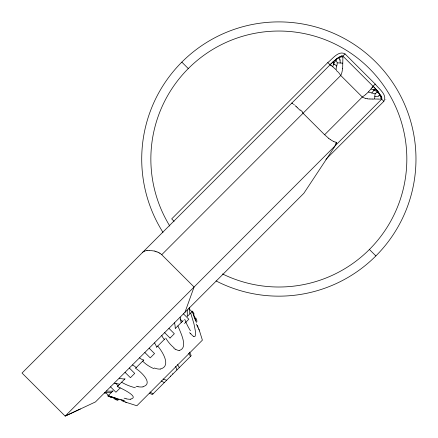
<?xml version="1.0" encoding="UTF-8"?>
<svg xmlns="http://www.w3.org/2000/svg" width="438" height="438" viewBox="0 0 438 438"><rect width="100%" height="100%" fill="white"/><g stroke="black" fill="none" stroke-linecap="round" stroke-linejoin="round"><path stroke-width="0.66" d="M375.437 93.447C373.844 95.15 376.417 100.379 372.185 99.021M342.932 56.869L342.916 57.208L341.635 56.825M342.888 57.602L342.746 64.704M342.664 68.678L342.746 65.114M335.76 59.59A2.425 0.482 55.4 0 0 335.798 59.869A2.278 0.454 55.4 0 0 336.083 60.559A4.676 0.925 55.4 0 0 337.183 62.349C337.84 66.111 333.597 69.5 338.437 72.33M335.722 69.434L332.749 66.757L333.504 64.216M184.956 312.327L194.078 287.021L161.737 254.719A7.725 5.125 45 0 0 159.974 253.334M335.163 142.054L335.858 142.251A7.167 6.209 45.3 0 0 336.729 142.416L334.435 147.02L303.863 193.273L95.446 401.947L65.158 416.1L22.026 373.039L333.521 61.386M334.063 62.93L333.794 63.472L333.006 62.42M336.729 142.41L335.738 143.943M372.776 86.729L373.066 86.253L342.888 56.091L341.881 55.916A3.499 3.433 -23.5 0 0 341.476 56.004L340.961 56.195A8.525 8.431 -24.6 0 0 340.633 56.332L337.419 58.276L333.564 61.347M365.467 94.712L368.363 91.996L371.791 92.982L373.428 90.934M372.24 87.49L368.363 91.996M371.041 89.023L373.576 89.779M325.888 159.361L383.858 101.32C387.696 94.871 378.673 88.668 375.229 84.085L345.045 53.934C338.596 50.096 332.393 59.125 327.81 62.568L171.685 218.885L174.105 221.305M342.888 56.091L345.045 53.934M161.737 254.719L340.748 75.489A16.031 15.675 -67.8 0 0 342.434 68.678M302.346 112.511L324.624 134.756L362.308 97.022L365.265 94.882M373.176 86.144L375.229 84.085M112.96 390.882L107.808 396.04L110.184 396.779M125 378.826L117.236 386.601C118.298 386.853 140.768 396.992 130.672 399.018M143.801 360.003L135.501 368.314C139.771 370.63 154.275 383.617 143.012 386.661M156.645 347.142L164.94 338.837M175.441 328.319L183.204 320.545M187.48 316.269L192.632 311.106L194.713 317.588M111.159 396.998L110.611 397.54L105.668 392.612M120.215 387.926L115.922 392.229L110.524 386.853M170.037 338.043L174.34 333.74L168.948 328.358M184.535 323.529L188.833 319.225L183.445 313.838M193.333 314.719L194.138 313.915L189.205 308.971M339.62 57.493L338.284 58.188A19.037 18.96 -42.1 0 0 335.787 59.853M80.318 409.01L65.158 416.1L381.701 99.163L381.783 97.751A3.499 3.433 66.5 0 1 381.898 98.205L381.898 98.287M144.524 251.155L145.411 250.859A17.087 13.266 56.4 0 1 146.697 250.558M291.713 103.029L292.217 103.258M160.751 368.9C171.691 365.85 161.852 350.761 157.707 346.075M342.012 55.894L337.233 58.407L329.967 64.72L327.81 62.568M146.845 250.558L147.891 250.448M374.829 96.502L378.552 96.245M374.649 99.01L377.912 99.048M372.081 99.021L371.057 99.015M149.32 250.405L154.225 251.001M370.74 99.01L369.311 98.95M179.131 350.493C189.079 347.996 179.788 331.128 177.91 325.845M337.512 62.858L342.735 63.143M378.131 99.059L379.664 99.136M138.019 386.573L136.043 386.234M367.225 98.731L365.9 98.473M126.051 398.558L124.107 398.186M154.242 251.007L155.556 251.346M374.933 93.787L371.791 92.982M111.071 397.058L114.291 398.109M154.253 368.002L156.043 368.533A13.72 12.472 -43.8 0 0 160.746 369.064M115.227 398.421L117.422 399.166M170.322 376.039L170.716 376.176M117.395 399.155L118.309 399.472M118.287 399.467L119.141 399.763M166.632 380.266L163.067 378.996M121.999 400.781L125.071 401.914M156.892 251.784L158.08 252.266M125.06 401.909L125.766 402.172M125.761 402.172L126.182 402.33M126.16 402.325L126.44 402.429M126.418 402.423L136.864 405.758L202.389 340.151L199.558 331.062M149.413 393.193L152.353 394.561L191.209 355.656L189.566 352.13M333.482 141.37L334.21 141.698A12.269 10.616 45.2 0 0 335.021 142.005M329.978 64.725L330.455 65.021M374.862 90.337C373.45 89.899 376.171 89.396 375.508 88.788M193.235 336.373L194.445 336.691L195.266 336.006L195.534 331.84L193.99 323.956L190.694 313.05M164.272 382.626L161.211 380.868M175.293 349.261L173.853 348.38M159.448 252.972L159.98 253.301M153.048 393.866L150.053 392.021M330.378 139.563L331.736 140.428A19.715 17.049 45.1 0 0 333.356 141.315M336.707 66.001L334.659 64.364M331.396 65.689L332.749 66.757M328.79 138.413L324.624 134.756M295.075 105.607L295.53 106.012M296.367 106.773L297.314 107.655M297.397 107.732L300.156 110.36M383.858 101.32L381.701 99.163L380.562 99.185L380.967 97.909M181.825 62.119L188.291 68.58M369.404 249.468L375.875 255.929M180.04 319.045L182.734 321.738M164.639 332.666L170.032 338.048M149.139 348.188L154.532 353.57L150.229 357.879L144.836 352.497M129.33 368.019L134.723 373.4L130.42 377.709L125.027 372.333M115.731 383.436L118.424 386.124M373.499 86.669L373.077 86.242L374.424 87.627M373.587 86.757L377.293 90.83M374.512 87.715L375.426 88.695M376.204 89.566L378.197 91.936M377.332 90.874L380.868 95.774M338.76 72.719L340.748 75.489L362.308 97.022A12.445 12.33 31.3 0 0 365.79 98.43M190.607 333.926L189.594 332.612M378.273 92.035L381.46 96.913A8.525 8.431 65.4 0 1 381.591 97.203L381.722 97.57L380.901 95.829M333.099 62.546L332.776 62.081M188.668 353.356L190.514 356.351M177.532 364.525L179.29 367.591M379.604 94.559L380.304 95.9M199.509 330.936L199.115 329.913M199.011 329.644L199.126 329.945M198.918 329.392L199.038 329.71M198.704 328.823L198.83 329.162M198.66 328.708L197.39 325.292M175.654 366.387L176.93 369.951M196.372 322.439L196.147 321.799M196.158 321.831L195.764 320.693M195.77 320.72L195.025 318.525M172.714 373.647L172.846 374.041M340.227 62.962L340.036 60.192M339.97 59.239L340.03 60.126M181.195 322.472A20.685 9.127 -83.3 0 1 180.166 317.139M174.521 322.784A20.685 11.147 -78 0 1 175.255 328.423M189.753 313.471A20.685 2.163 -89.9 0 1 189.632 307.728M187.229 310.088A20.685 4.911 -88.3 0 1 187.25 316.247M189.172 309.819A20.685 2.639 -89.6 0 1 189.156 308.034M104.425 393.045A20.685 2.163 -0.2 0 1 105.881 393.056M112.982 391.118A20.685 5.382 -1.9 0 1 106.264 391.079M104.731 392.563A20.685 2.639 -0.5 0 1 111.619 392.733M124.896 379.023A20.685 11.487 -13 0 1 119.152 378.202M114.176 383.179A20.685 9.477 -7.7 0 1 119.607 384.318M164.349 339.417A20.685 13.649 -65.3 0 1 161.808 335.513M154.433 342.888A20.685 14.394 -55.3 0 1 156.552 347.203M190.426 330.723A41.418 21.177 76.9 0 1 184.71 319.225M194.828 319.165A47.014 7.364 73.3 0 1 192.298 311.347M124.397 400.463A41.418 15.576 15.6 0 1 107.983 395.53M108.049 395.706A47.014 7.364 16.6 0 1 115.867 398.224M135.413 387.778A41.418 30.217 3.3 0 1 121.55 382.188M174.121 347.881A41.418 33.447 -84.6 0 1 165.767 338.081M162.985 232.375A137.132 137.132 0 0 1 249.222 25.136A137.132 137.132 0 0 1 414.841 176.645A137.132 137.132 0 0 1 216.076 280.944M169.813 226.052A127.989 127.989 0 0 1 251.489 33.994A127.989 127.989 0 0 1 405.911 174.379A127.989 127.989 0 0 1 222.488 273.936M142.443 252.469A10.069 7.78 54.3 0 1 144.392 251.204M158.069 252.359A11.985 8.136 45.4 0 1 159.344 253.005M155.561 251.516A20.81 14.87 47.9 0 1 156.799 251.927M147.885 250.432A24.391 18.998 57.3 0 1 149.161 250.388M330.236 139.476A30.091 25.973 45 0 1 328.785 138.419M143.735 360.102A20.685 14.509 -36.6 0 1 139.476 357.862M132.347 364.996A20.685 13.781 -26.5 0 1 136.174 367.652M197.051 321.273A27.353 1.133 71 0 1 195.928 318.108M195.857 319.981A42.256 5.152 73 0 1 194.866 317.041M193.229 336.16A13.72 6.346 73 0 1 190.694 333.564M179.131 350.526A13.72 10.862 88 0 1 175.353 349.102M153.902 368.648A41.418 36.754 -35.3 0 1 142.657 361.142M143.062 386.902A13.72 10.736 3 0 1 137.986 386.71M130.929 399.319A13.72 6.127 17.2 0 1 126.095 398.815M120.795 399.872A30.408 2.962 17.4 0 1 124.003 401.044M114.811 399.325A27.353 1.133 18.9 0 1 117.981 400.441M113.743 398.268A42.256 5.152 17 0 1 116.683 399.253M197.653 327.301A30.408 2.962 72.5 0 1 196.481 324.093M373.63 89.62A8.979 8.809 21.8 0 1 374.391 89.916M373.335 90.781A6.395 3.838 -57.9 0 1 374.271 89.889M372.557 86.954A3.997 0.624 -50.3 0 1 372.464 87.091M372.338 87.146A5.793 1.079 -49.3 0 1 372.021 87.578M374.868 90.337A7.972 7.939 60 0 1 377.206 92.38A2.278 0.454 -34.6 0 1 377.923 92.073A2.425 0.482 -34.6 0 1 378.208 92.04M375.443 93.458A4.676 0.925 -34.6 0 1 377.244 92.341M377.945 92.062A19.037 18.96 47.9 0 1 379.626 94.548M385.856 99.388A8.738 0.515 2.3 0 1 385.812 99.426M380.272 95.917A7.49 7.468 48.3 0 1 381.027 97.898M380.737 95.385A1.413 0.547 0.2 0 1 380.217 95.856M379.866 95.648A4.681 1.582 1.7 0 1 378.306 95.818M369.114 98.993A21.889 21.599 27.3 0 1 367.219 98.791M333.345 64.167A8.979 8.809 -68.2 0 1 333.641 63.406M334.506 64.457A6.395 3.838 32.1 0 1 333.608 63.521M330.679 65.235A3.997 0.624 39.7 0 1 330.816 65.328M330.871 65.459A5.793 1.079 40.7 0 1 331.298 65.777M334.063 62.93A7.972 7.939 -30 0 1 336.105 60.586M339.642 57.526A7.49 7.468 -41.7 0 1 341.624 56.77M339.111 57.06A1.413 0.547 -89.8 0 1 339.581 57.581M339.373 57.925A4.681 1.582 -88.3 0 1 339.543 59.486M292.392 103.373A4.977 1.314 45 0 1 292.923 103.773M293.586 104.255A15.22 4.046 45 0 1 294.292 104.857M295.809 106.231A35.401 9.45 45 0 1 296.373 106.746M300.43 109.938A70.644 19.288 45 0 1 302.68 112.144"/></g></svg>
